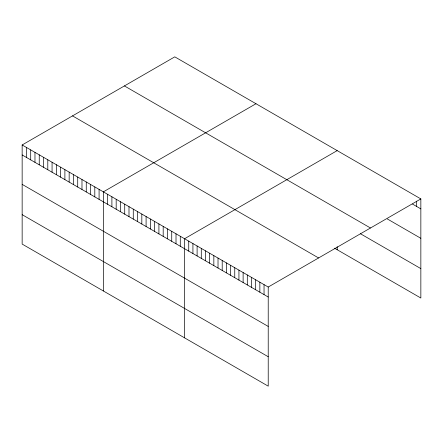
<?xml version="1.0" encoding="UTF-8"?>
<svg xmlns="http://www.w3.org/2000/svg" width="443" height="443" viewBox="0 0 443 443"><rect width="100%" height="100%" fill="white"/><g stroke="black" fill="none" stroke-linecap="round" stroke-linejoin="round"><path stroke-width="0.66" d="M22.15 144.966L268.22 287.036L268.22 386.152L22.15 244.082L22.15 144.966L174.78 56.848L420.85 198.918L420.85 298.034L334.515 248.191M255.982 103.728L103.352 191.847L103.352 290.968M337.184 150.614L184.559 238.733L184.559 337.848M268.22 287.036L420.85 198.918M412.483 204.062L420.85 208.891M387.387 218.986L420.85 238.312M124.411 85.925L370.481 227.995M360.491 233.771L420.85 268.619M72.519 115.889L318.589 257.953M22.15 154.945L268.22 297.015M22.15 184.36L268.22 326.43M22.15 214.667L268.22 356.737M416.669 201.155L416.669 206.477M337.184 246.668L337.184 249.73M264.039 284.622L264.039 294.595M259.858 282.202L259.858 292.181M255.672 279.788L255.672 289.766M251.491 277.373L251.491 287.352M247.305 274.959L247.305 284.938M243.124 272.545L243.124 282.523M238.938 270.13L238.938 280.103M234.757 267.716L234.757 277.689M230.576 265.296L230.576 275.275M226.39 262.882L226.39 272.86M222.209 260.467L222.209 270.446M218.022 258.053L218.022 268.032M213.842 255.639L213.842 265.617M209.655 253.224L209.655 263.197M205.474 250.81L205.474 260.783M201.288 248.39L201.288 258.369M197.107 245.976L197.107 255.954M192.926 243.561L192.926 253.54M188.74 241.147L188.74 251.126M180.284 236.263L180.284 246.242M176.009 233.799L176.009 243.772M171.734 231.329L171.734 241.308M167.465 228.859L167.465 238.838M163.19 226.395L163.19 236.374M158.915 223.925L158.915 233.904M154.64 221.461L154.64 231.434M150.365 218.992L150.365 228.97M146.09 216.522L146.09 226.5M141.821 214.058L141.821 224.036M137.546 211.588L137.546 221.566M133.271 209.124L133.271 219.097M128.996 206.654L128.996 216.633M124.721 204.184L124.721 214.163M120.452 201.72L120.452 211.699M116.177 199.25L116.177 209.229M111.902 196.786L111.902 206.759M107.627 194.316L107.627 204.295M99.082 189.382L99.082 199.361M94.808 186.913L94.808 196.891M90.533 184.449L90.533 194.422M86.258 181.979L86.258 191.957M81.983 179.509L81.983 189.488M77.713 177.045L77.713 187.024M73.438 174.575L73.438 184.554M69.163 172.111L69.163 182.084M64.888 169.641L64.888 179.62M60.613 167.172L60.613 177.15M56.339 164.707L56.339 174.686M52.069 162.238L52.069 172.216M47.794 159.773L47.794 169.747M43.519 157.304L43.519 167.282M39.244 154.834L39.244 164.813M34.969 152.37L34.969 162.348M30.7 149.9L30.7 159.879M26.425 147.436L26.425 157.409"/></g></svg>
